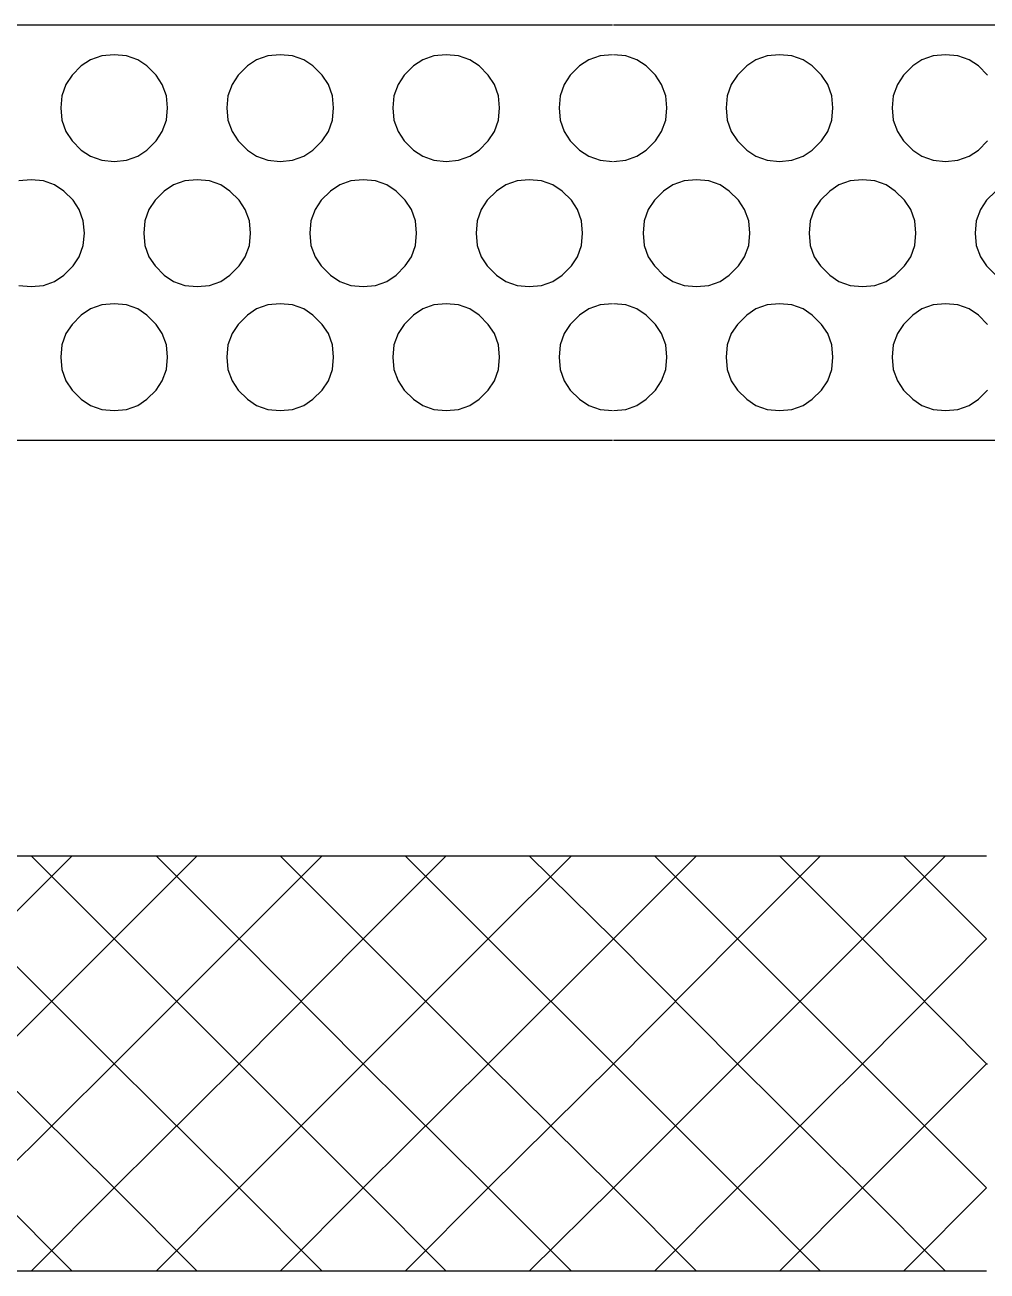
# Model space of a CAD drawing. Header units: inches. Extents: x 47316 to 59086, y 3141 to 11743.
# Drawn here: x 50339.08 to 50350.67, y 3738.15 to 3753.15 of the extents above; entities that cross this region are included whole.
import ezdxf

# ---------------------------------------------------------------- set-up
doc = ezdxf.new("R2010")
doc.units = ezdxf.units.IN
doc.header["$MEASUREMENT"] = 0

msp = doc.modelspace()

# ---------------------------------------------------------------- linework, layer by layer
at = {"color": 0, "lineweight": -3}
for p, q in [((50338.151, 3753.154), (50339.151, 3753.154)), ((50339.151, 3753.154), (50340.152, 3753.154)), ((50340.152, 3753.154), (50341.153, 3753.154)), ((50341.153, 3753.154), (50342.153, 3753.154)), ((50342.153, 3753.154), (50343.154, 3753.154)), ((50343.154, 3753.154), (50344.154, 3753.154)), ((50344.154, 3753.154), (50345.155, 3753.154)), ((50345.155, 3753.154), (50346.156, 3753.154)), ((50346.168, 3753.154), (50347.169, 3753.154)), ((50347.169, 3753.154), (50348.169, 3753.154)), ((50348.169, 3753.154), (50349.17, 3753.154)), ((50349.17, 3753.154), (50350.17, 3753.154)), ((50350.17, 3753.154), (50351.171, 3753.154)), ((50340.004, 3752.784), (50339.868, 3752.734)), ((50340.152, 3752.796), (50340.004, 3752.784)), ((50340.3, 3752.784), (50340.152, 3752.796)), ((50340.436, 3752.734), (50340.3, 3752.784)), ((50342.005, 3752.784), (50341.869, 3752.734)), ((50342.153, 3752.796), (50342.005, 3752.784)), ((50342.301, 3752.784), (50342.153, 3752.796)), ((50342.437, 3752.734), (50342.301, 3752.784)), ((50344.006, 3752.784), (50343.87, 3752.734)), ((50344.154, 3752.796), (50344.006, 3752.784)), ((50344.303, 3752.784), (50344.154, 3752.796)), ((50344.439, 3752.734), (50344.303, 3752.784)), ((50346.007, 3752.784), (50345.872, 3752.734)), ((50346.156, 3752.796), (50346.007, 3752.784)), ((50346.316, 3752.784), (50346.168, 3752.796)), ((50346.452, 3752.734), (50346.316, 3752.784)), ((50348.021, 3752.784), (50347.885, 3752.734)), ((50348.169, 3752.796), (50348.021, 3752.784)), ((50348.317, 3752.784), (50348.169, 3752.796)), ((50348.453, 3752.734), (50348.317, 3752.784)), ((50350.022, 3752.784), (50349.886, 3752.734)), ((50350.17, 3752.796), (50350.022, 3752.784)), ((50350.319, 3752.784), (50350.17, 3752.796)), ((50350.455, 3752.734), (50350.319, 3752.784)), ((50339.757, 3752.66), (50339.645, 3752.549)), ((50339.868, 3752.734), (50339.757, 3752.66)), ((50340.547, 3752.66), (50340.436, 3752.734)), ((50340.658, 3752.549), (50340.547, 3752.66)), ((50341.758, 3752.66), (50341.647, 3752.549)), ((50341.869, 3752.734), (50341.758, 3752.66)), ((50342.548, 3752.66), (50342.437, 3752.734)), ((50342.66, 3752.549), (50342.548, 3752.66)), ((50343.759, 3752.66), (50343.648, 3752.549)), ((50343.87, 3752.734), (50343.759, 3752.66)), ((50344.55, 3752.66), (50344.439, 3752.734)), ((50344.661, 3752.549), (50344.55, 3752.66)), ((50345.76, 3752.66), (50345.649, 3752.549)), ((50345.872, 3752.734), (50345.76, 3752.66)), ((50346.563, 3752.66), (50346.452, 3752.734)), ((50346.674, 3752.549), (50346.563, 3752.66)), ((50347.774, 3752.66), (50347.663, 3752.549)), ((50347.885, 3752.734), (50347.774, 3752.66)), ((50348.565, 3752.66), (50348.453, 3752.734)), ((50348.676, 3752.549), (50348.565, 3752.66)), ((50349.775, 3752.66), (50349.664, 3752.549)), ((50349.886, 3752.734), (50349.775, 3752.66)), ((50350.566, 3752.66), (50350.455, 3752.734)), ((50350.677, 3752.549), (50350.566, 3752.66)), ((50339.645, 3752.549), (50339.571, 3752.438)), ((50340.733, 3752.438), (50340.658, 3752.549)), ((50341.647, 3752.549), (50341.573, 3752.438)), ((50342.734, 3752.438), (50342.66, 3752.549)), ((50343.648, 3752.549), (50343.574, 3752.438)), ((50344.735, 3752.438), (50344.661, 3752.549)), ((50345.649, 3752.549), (50345.575, 3752.438)), ((50346.749, 3752.438), (50346.674, 3752.549)), ((50347.663, 3752.549), (50347.589, 3752.438)), ((50348.75, 3752.438), (50348.676, 3752.549)), ((50349.664, 3752.549), (50349.59, 3752.438)), ((50339.571, 3752.438), (50339.522, 3752.302)), ((50340.782, 3752.302), (50340.733, 3752.438)), ((50341.573, 3752.438), (50341.523, 3752.302)), ((50342.783, 3752.302), (50342.734, 3752.438)), ((50343.574, 3752.438), (50343.524, 3752.302)), ((50344.784, 3752.302), (50344.735, 3752.438)), ((50345.575, 3752.438), (50345.526, 3752.302)), ((50346.798, 3752.302), (50346.749, 3752.438)), ((50347.589, 3752.438), (50347.539, 3752.302)), ((50348.799, 3752.302), (50348.75, 3752.438)), ((50349.59, 3752.438), (50349.54, 3752.302)), ((50339.522, 3752.302), (50339.51, 3752.154)), ((50340.794, 3752.154), (50340.782, 3752.302)), ((50341.523, 3752.302), (50341.511, 3752.154)), ((50342.796, 3752.154), (50342.783, 3752.302)), ((50343.524, 3752.302), (50343.512, 3752.154)), ((50344.797, 3752.154), (50344.784, 3752.302)), ((50345.526, 3752.302), (50345.513, 3752.154)), ((50346.81, 3752.154), (50346.798, 3752.302)), ((50347.539, 3752.302), (50347.527, 3752.154)), ((50348.812, 3752.154), (50348.799, 3752.302)), ((50349.54, 3752.302), (50349.528, 3752.154)), ((50339.51, 3752.154), (50339.522, 3752.006)), ((50340.782, 3752.006), (50340.794, 3752.154)), ((50341.511, 3752.154), (50341.523, 3752.006)), ((50342.783, 3752.006), (50342.796, 3752.154)), ((50343.512, 3752.154), (50343.524, 3752.006)), ((50344.784, 3752.006), (50344.797, 3752.154)), ((50345.513, 3752.154), (50345.526, 3752.006)), ((50346.798, 3752.006), (50346.81, 3752.154)), ((50347.527, 3752.154), (50347.539, 3752.006)), ((50348.799, 3752.006), (50348.812, 3752.154)), ((50349.528, 3752.154), (50349.54, 3752.006)), ((50339.522, 3752.006), (50339.571, 3751.87)), ((50339.571, 3751.87), (50339.645, 3751.759)), ((50340.658, 3751.759), (50340.733, 3751.87)), ((50340.733, 3751.87), (50340.782, 3752.006)), ((50341.523, 3752.006), (50341.573, 3751.87)), ((50341.573, 3751.87), (50341.647, 3751.759)), ((50342.66, 3751.759), (50342.734, 3751.87)), ((50342.734, 3751.87), (50342.783, 3752.006)), ((50343.524, 3752.006), (50343.574, 3751.87)), ((50343.574, 3751.87), (50343.648, 3751.759)), ((50344.661, 3751.759), (50344.735, 3751.87)), ((50344.735, 3751.87), (50344.784, 3752.006)), ((50345.526, 3752.006), (50345.575, 3751.87)), ((50345.575, 3751.87), (50345.649, 3751.759)), ((50346.674, 3751.759), (50346.749, 3751.87)), ((50346.749, 3751.87), (50346.798, 3752.006)), ((50347.539, 3752.006), (50347.589, 3751.87)), ((50347.589, 3751.87), (50347.663, 3751.759)), ((50348.676, 3751.759), (50348.75, 3751.87)), ((50348.75, 3751.87), (50348.799, 3752.006)), ((50349.54, 3752.006), (50349.59, 3751.87)), ((50349.59, 3751.87), (50349.664, 3751.759)), ((50339.645, 3751.759), (50339.757, 3751.647)), ((50340.547, 3751.647), (50340.658, 3751.759)), ((50341.647, 3751.759), (50341.758, 3751.647)), ((50342.548, 3751.647), (50342.66, 3751.759)), ((50343.648, 3751.759), (50343.759, 3751.647)), ((50344.55, 3751.647), (50344.661, 3751.759)), ((50345.649, 3751.759), (50345.76, 3751.647)), ((50346.563, 3751.647), (50346.674, 3751.759)), ((50347.663, 3751.759), (50347.774, 3751.647)), ((50348.565, 3751.647), (50348.676, 3751.759)), ((50349.664, 3751.759), (50349.775, 3751.647)), ((50350.566, 3751.647), (50350.677, 3751.759)), ((50339.757, 3751.647), (50339.868, 3751.573)), ((50339.868, 3751.573), (50340.004, 3751.524)), ((50340.3, 3751.524), (50340.436, 3751.573)), ((50340.436, 3751.573), (50340.547, 3751.647)), ((50341.758, 3751.647), (50341.869, 3751.573)), ((50341.869, 3751.573), (50342.005, 3751.524)), ((50342.301, 3751.524), (50342.437, 3751.573)), ((50342.437, 3751.573), (50342.548, 3751.647)), ((50343.759, 3751.647), (50343.87, 3751.573)), ((50343.87, 3751.573), (50344.006, 3751.524)), ((50344.303, 3751.524), (50344.439, 3751.573)), ((50344.439, 3751.573), (50344.55, 3751.647)), ((50345.76, 3751.647), (50345.872, 3751.573)), ((50345.872, 3751.573), (50346.007, 3751.524)), ((50346.316, 3751.524), (50346.452, 3751.573)), ((50346.452, 3751.573), (50346.563, 3751.647)), ((50347.774, 3751.647), (50347.885, 3751.573)), ((50347.885, 3751.573), (50348.021, 3751.524)), ((50348.317, 3751.524), (50348.453, 3751.573)), ((50348.453, 3751.573), (50348.565, 3751.647)), ((50349.775, 3751.647), (50349.886, 3751.573)), ((50349.886, 3751.573), (50350.022, 3751.524)), ((50350.319, 3751.524), (50350.455, 3751.573)), ((50350.455, 3751.573), (50350.566, 3751.647)), ((50340.004, 3751.524), (50340.152, 3751.511)), ((50340.152, 3751.511), (50340.3, 3751.524)), ((50342.005, 3751.524), (50342.153, 3751.511)), ((50342.153, 3751.511), (50342.301, 3751.524)), ((50344.006, 3751.524), (50344.154, 3751.511)), ((50344.154, 3751.511), (50344.303, 3751.524)), ((50346.007, 3751.524), (50346.156, 3751.511)), ((50346.168, 3751.511), (50346.316, 3751.524)), ((50348.021, 3751.524), (50348.169, 3751.511)), ((50348.169, 3751.511), (50348.317, 3751.524)), ((50350.022, 3751.524), (50350.17, 3751.511)), ((50350.17, 3751.511), (50350.319, 3751.524)), ((50339.151, 3751.289), (50339.003, 3751.277)), ((50339.3, 3751.277), (50339.151, 3751.289)), ((50339.435, 3751.227), (50339.3, 3751.277)), ((50341.004, 3751.277), (50340.868, 3751.227)), ((50341.153, 3751.289), (50341.004, 3751.277)), ((50341.301, 3751.277), (50341.153, 3751.289)), ((50341.437, 3751.227), (50341.301, 3751.277)), ((50343.006, 3751.277), (50342.87, 3751.227)), ((50343.154, 3751.289), (50343.006, 3751.277)), ((50343.302, 3751.277), (50343.154, 3751.289)), ((50343.438, 3751.227), (50343.302, 3751.277)), ((50345.007, 3751.277), (50344.871, 3751.227)), ((50345.155, 3751.289), (50345.007, 3751.277)), ((50345.303, 3751.277), (50345.155, 3751.289)), ((50345.439, 3751.227), (50345.303, 3751.277)), ((50347.02, 3751.277), (50346.884, 3751.227)), ((50347.169, 3751.289), (50347.02, 3751.277)), ((50347.317, 3751.277), (50347.169, 3751.289)), ((50347.453, 3751.227), (50347.317, 3751.277)), ((50349.022, 3751.277), (50348.886, 3751.227)), ((50349.17, 3751.289), (50349.022, 3751.277)), ((50349.318, 3751.277), (50349.17, 3751.289)), ((50349.454, 3751.227), (50349.318, 3751.277)), ((50339.547, 3751.153), (50339.435, 3751.227)), ((50339.658, 3751.042), (50339.547, 3751.153)), ((50340.757, 3751.153), (50340.646, 3751.042)), ((50340.868, 3751.227), (50340.757, 3751.153)), ((50341.548, 3751.153), (50341.437, 3751.227)), ((50341.659, 3751.042), (50341.548, 3751.153)), ((50342.758, 3751.153), (50342.647, 3751.042)), ((50342.87, 3751.227), (50342.758, 3751.153)), ((50343.549, 3751.153), (50343.438, 3751.227)), ((50343.66, 3751.042), (50343.549, 3751.153)), ((50344.76, 3751.153), (50344.649, 3751.042)), ((50344.871, 3751.227), (50344.76, 3751.153)), ((50345.55, 3751.153), (50345.439, 3751.227)), ((50345.662, 3751.042), (50345.55, 3751.153)), ((50346.773, 3751.153), (50346.662, 3751.042)), ((50346.884, 3751.227), (50346.773, 3751.153)), ((50347.564, 3751.153), (50347.453, 3751.227)), ((50347.675, 3751.042), (50347.564, 3751.153)), ((50348.775, 3751.153), (50348.663, 3751.042)), ((50348.886, 3751.227), (50348.775, 3751.153)), ((50349.565, 3751.153), (50349.454, 3751.227)), ((50349.676, 3751.042), (50349.565, 3751.153)), ((50350.776, 3751.153), (50350.665, 3751.042)), ((50339.732, 3750.931), (50339.658, 3751.042)), ((50340.646, 3751.042), (50340.572, 3750.931)), ((50341.733, 3750.931), (50341.659, 3751.042)), ((50342.647, 3751.042), (50342.573, 3750.931)), ((50343.734, 3750.931), (50343.66, 3751.042)), ((50344.649, 3751.042), (50344.574, 3750.931)), ((50345.736, 3750.931), (50345.662, 3751.042)), ((50346.662, 3751.042), (50346.588, 3750.931)), ((50347.749, 3750.931), (50347.675, 3751.042)), ((50348.663, 3751.042), (50348.589, 3750.931)), ((50349.75, 3750.931), (50349.676, 3751.042)), ((50350.665, 3751.042), (50350.59, 3750.931)), ((50339.781, 3750.795), (50339.732, 3750.931)), ((50340.572, 3750.931), (50340.523, 3750.795)), ((50341.783, 3750.795), (50341.733, 3750.931)), ((50342.573, 3750.931), (50342.524, 3750.795)), ((50343.784, 3750.795), (50343.734, 3750.931)), ((50344.574, 3750.931), (50344.525, 3750.795)), ((50345.785, 3750.795), (50345.736, 3750.931)), ((50346.588, 3750.931), (50346.539, 3750.795)), ((50347.799, 3750.795), (50347.749, 3750.931)), ((50348.589, 3750.931), (50348.54, 3750.795)), ((50349.8, 3750.795), (50349.75, 3750.931)), ((50350.59, 3750.931), (50350.541, 3750.795)), ((50339.794, 3750.647), (50339.781, 3750.795)), ((50340.523, 3750.795), (50340.51, 3750.647)), ((50341.795, 3750.647), (50341.783, 3750.795)), ((50342.524, 3750.795), (50342.511, 3750.647)), ((50343.796, 3750.647), (50343.784, 3750.795)), ((50344.525, 3750.795), (50344.513, 3750.647)), ((50345.797, 3750.647), (50345.785, 3750.795)), ((50346.539, 3750.795), (50346.526, 3750.647)), ((50347.811, 3750.647), (50347.799, 3750.795)), ((50348.54, 3750.795), (50348.527, 3750.647)), ((50349.812, 3750.647), (50349.8, 3750.795)), ((50350.541, 3750.795), (50350.529, 3750.647)), ((50339.781, 3750.498), (50339.794, 3750.647)), ((50340.51, 3750.647), (50340.523, 3750.498)), ((50341.783, 3750.498), (50341.795, 3750.647)), ((50342.511, 3750.647), (50342.524, 3750.498)), ((50343.784, 3750.498), (50343.796, 3750.647)), ((50344.513, 3750.647), (50344.525, 3750.498)), ((50345.785, 3750.498), (50345.797, 3750.647)), ((50346.526, 3750.647), (50346.539, 3750.498)), ((50347.799, 3750.498), (50347.811, 3750.647)), ((50348.527, 3750.647), (50348.54, 3750.498)), ((50349.8, 3750.498), (50349.812, 3750.647)), ((50350.529, 3750.647), (50350.541, 3750.498)), ((50339.658, 3750.251), (50339.732, 3750.363)), ((50339.732, 3750.363), (50339.781, 3750.498)), ((50340.523, 3750.498), (50340.572, 3750.363)), ((50340.572, 3750.363), (50340.646, 3750.251)), ((50341.659, 3750.251), (50341.733, 3750.363)), ((50341.733, 3750.363), (50341.783, 3750.498)), ((50342.524, 3750.498), (50342.573, 3750.363)), ((50342.573, 3750.363), (50342.647, 3750.251)), ((50343.66, 3750.251), (50343.734, 3750.363)), ((50343.734, 3750.363), (50343.784, 3750.498)), ((50344.525, 3750.498), (50344.574, 3750.363)), ((50344.574, 3750.363), (50344.649, 3750.251)), ((50345.662, 3750.251), (50345.736, 3750.363)), ((50345.736, 3750.363), (50345.785, 3750.498)), ((50346.539, 3750.498), (50346.588, 3750.363)), ((50346.588, 3750.363), (50346.662, 3750.251)), ((50347.675, 3750.251), (50347.749, 3750.363)), ((50347.749, 3750.363), (50347.799, 3750.498)), ((50348.54, 3750.498), (50348.589, 3750.363)), ((50348.589, 3750.363), (50348.663, 3750.251)), ((50349.676, 3750.251), (50349.75, 3750.363)), ((50349.75, 3750.363), (50349.8, 3750.498)), ((50350.541, 3750.498), (50350.59, 3750.363)), ((50350.59, 3750.363), (50350.665, 3750.251)), ((50339.547, 3750.14), (50339.658, 3750.251)), ((50340.646, 3750.251), (50340.757, 3750.14)), ((50341.548, 3750.14), (50341.659, 3750.251)), ((50342.647, 3750.251), (50342.758, 3750.14)), ((50343.549, 3750.14), (50343.66, 3750.251)), ((50344.649, 3750.251), (50344.76, 3750.14)), ((50345.55, 3750.14), (50345.662, 3750.251)), ((50346.662, 3750.251), (50346.773, 3750.14)), ((50347.564, 3750.14), (50347.675, 3750.251)), ((50348.663, 3750.251), (50348.775, 3750.14)), ((50349.565, 3750.14), (50349.676, 3750.251)), ((50350.665, 3750.251), (50350.776, 3750.14)), ((50339.3, 3750.017), (50339.435, 3750.066)), ((50339.435, 3750.066), (50339.547, 3750.14)), ((50340.757, 3750.14), (50340.868, 3750.066)), ((50340.868, 3750.066), (50341.004, 3750.017)), ((50341.301, 3750.017), (50341.437, 3750.066)), ((50341.437, 3750.066), (50341.548, 3750.14)), ((50342.758, 3750.14), (50342.87, 3750.066)), ((50342.87, 3750.066), (50343.006, 3750.017)), ((50343.302, 3750.017), (50343.438, 3750.066)), ((50343.438, 3750.066), (50343.549, 3750.14)), ((50344.76, 3750.14), (50344.871, 3750.066)), ((50344.871, 3750.066), (50345.007, 3750.017)), ((50345.303, 3750.017), (50345.439, 3750.066)), ((50345.439, 3750.066), (50345.55, 3750.14)), ((50346.773, 3750.14), (50346.884, 3750.066)), ((50346.884, 3750.066), (50347.02, 3750.017)), ((50347.317, 3750.017), (50347.453, 3750.066)), ((50347.453, 3750.066), (50347.564, 3750.14)), ((50348.775, 3750.14), (50348.886, 3750.066)), ((50348.886, 3750.066), (50349.022, 3750.017)), ((50349.318, 3750.017), (50349.454, 3750.066)), ((50349.454, 3750.066), (50349.565, 3750.14)), ((50339.003, 3750.017), (50339.151, 3750.004)), ((50339.151, 3750.004), (50339.3, 3750.017)), ((50341.004, 3750.017), (50341.153, 3750.004)), ((50341.153, 3750.004), (50341.301, 3750.017)), ((50343.006, 3750.017), (50343.154, 3750.004)), ((50343.154, 3750.004), (50343.302, 3750.017)), ((50345.007, 3750.017), (50345.155, 3750.004)), ((50345.155, 3750.004), (50345.303, 3750.017)), ((50347.02, 3750.017), (50347.169, 3750.004)), ((50347.169, 3750.004), (50347.317, 3750.017)), ((50349.022, 3750.017), (50349.17, 3750.004)), ((50349.17, 3750.004), (50349.318, 3750.017)), ((50340.004, 3749.782), (50339.868, 3749.733)), ((50340.152, 3749.794), (50340.004, 3749.782)), ((50340.3, 3749.782), (50340.152, 3749.794)), ((50340.436, 3749.733), (50340.3, 3749.782)), ((50342.005, 3749.782), (50341.869, 3749.733)), ((50342.153, 3749.794), (50342.005, 3749.782)), ((50342.301, 3749.782), (50342.153, 3749.794)), ((50342.437, 3749.733), (50342.301, 3749.782)), ((50344.006, 3749.782), (50343.87, 3749.733)), ((50344.154, 3749.794), (50344.006, 3749.782)), ((50344.303, 3749.782), (50344.154, 3749.794)), ((50344.439, 3749.733), (50344.303, 3749.782)), ((50346.007, 3749.782), (50345.872, 3749.733)), ((50346.156, 3749.794), (50346.007, 3749.782)), ((50346.316, 3749.782), (50346.168, 3749.794)), ((50346.452, 3749.733), (50346.316, 3749.782)), ((50348.021, 3749.782), (50347.885, 3749.733)), ((50348.169, 3749.794), (50348.021, 3749.782)), ((50348.317, 3749.782), (50348.169, 3749.794)), ((50348.453, 3749.733), (50348.317, 3749.782)), ((50350.022, 3749.782), (50349.886, 3749.733)), ((50350.17, 3749.794), (50350.022, 3749.782)), ((50350.319, 3749.782), (50350.17, 3749.794)), ((50350.455, 3749.733), (50350.319, 3749.782)), ((50339.757, 3749.658), (50339.645, 3749.547)), ((50339.868, 3749.733), (50339.757, 3749.658)), ((50340.547, 3749.658), (50340.436, 3749.733)), ((50340.658, 3749.547), (50340.547, 3749.658)), ((50341.758, 3749.658), (50341.647, 3749.547)), ((50341.869, 3749.733), (50341.758, 3749.658)), ((50342.548, 3749.658), (50342.437, 3749.733)), ((50342.66, 3749.547), (50342.548, 3749.658)), ((50343.759, 3749.658), (50343.648, 3749.547)), ((50343.87, 3749.733), (50343.759, 3749.658)), ((50344.55, 3749.658), (50344.439, 3749.733)), ((50344.661, 3749.547), (50344.55, 3749.658)), ((50345.76, 3749.658), (50345.649, 3749.547)), ((50345.872, 3749.733), (50345.76, 3749.658)), ((50346.563, 3749.658), (50346.452, 3749.733)), ((50346.674, 3749.547), (50346.563, 3749.658)), ((50347.774, 3749.658), (50347.663, 3749.547)), ((50347.885, 3749.733), (50347.774, 3749.658)), ((50348.565, 3749.658), (50348.453, 3749.733)), ((50348.676, 3749.547), (50348.565, 3749.658)), ((50349.775, 3749.658), (50349.664, 3749.547)), ((50349.886, 3749.733), (50349.775, 3749.658)), ((50350.566, 3749.658), (50350.455, 3749.733)), ((50350.677, 3749.547), (50350.566, 3749.658)), ((50339.645, 3749.547), (50339.571, 3749.436)), ((50340.733, 3749.436), (50340.658, 3749.547)), ((50341.647, 3749.547), (50341.573, 3749.436)), ((50342.734, 3749.436), (50342.66, 3749.547)), ((50343.648, 3749.547), (50343.574, 3749.436)), ((50344.735, 3749.436), (50344.661, 3749.547)), ((50345.649, 3749.547), (50345.575, 3749.436)), ((50346.749, 3749.436), (50346.674, 3749.547)), ((50347.663, 3749.547), (50347.589, 3749.436)), ((50348.75, 3749.436), (50348.676, 3749.547)), ((50349.664, 3749.547), (50349.59, 3749.436)), ((50339.571, 3749.436), (50339.522, 3749.3)), ((50340.782, 3749.3), (50340.733, 3749.436)), ((50341.573, 3749.436), (50341.523, 3749.3)), ((50342.783, 3749.3), (50342.734, 3749.436)), ((50343.574, 3749.436), (50343.524, 3749.3)), ((50344.784, 3749.3), (50344.735, 3749.436)), ((50345.575, 3749.436), (50345.526, 3749.3)), ((50346.798, 3749.3), (50346.749, 3749.436)), ((50347.589, 3749.436), (50347.539, 3749.3)), ((50348.799, 3749.3), (50348.75, 3749.436)), ((50349.59, 3749.436), (50349.54, 3749.3)), ((50339.522, 3749.3), (50339.51, 3749.152)), ((50340.794, 3749.152), (50340.782, 3749.3)), ((50341.523, 3749.3), (50341.511, 3749.152)), ((50342.796, 3749.152), (50342.783, 3749.3)), ((50343.524, 3749.3), (50343.512, 3749.152)), ((50344.797, 3749.152), (50344.784, 3749.3)), ((50345.526, 3749.3), (50345.513, 3749.152)), ((50346.81, 3749.152), (50346.798, 3749.3)), ((50347.539, 3749.3), (50347.527, 3749.152)), ((50348.812, 3749.152), (50348.799, 3749.3)), ((50349.54, 3749.3), (50349.528, 3749.152)), ((50339.51, 3749.152), (50339.522, 3749.004)), ((50340.782, 3749.004), (50340.794, 3749.152)), ((50341.511, 3749.152), (50341.523, 3749.004)), ((50342.783, 3749.004), (50342.796, 3749.152)), ((50343.512, 3749.152), (50343.524, 3749.004)), ((50344.784, 3749.004), (50344.797, 3749.152)), ((50345.513, 3749.152), (50345.526, 3749.004)), ((50346.798, 3749.004), (50346.81, 3749.152)), ((50347.527, 3749.152), (50347.539, 3749.004)), ((50348.799, 3749.004), (50348.812, 3749.152)), ((50349.528, 3749.152), (50349.54, 3749.004)), ((50339.522, 3749.004), (50339.571, 3748.868)), ((50339.571, 3748.868), (50339.645, 3748.757)), ((50340.658, 3748.757), (50340.733, 3748.868)), ((50340.733, 3748.868), (50340.782, 3749.004)), ((50341.523, 3749.004), (50341.573, 3748.868)), ((50341.573, 3748.868), (50341.647, 3748.757)), ((50342.66, 3748.757), (50342.734, 3748.868)), ((50342.734, 3748.868), (50342.783, 3749.004)), ((50343.524, 3749.004), (50343.574, 3748.868)), ((50343.574, 3748.868), (50343.648, 3748.757)), ((50344.661, 3748.757), (50344.735, 3748.868)), ((50344.735, 3748.868), (50344.784, 3749.004)), ((50345.526, 3749.004), (50345.575, 3748.868)), ((50345.575, 3748.868), (50345.649, 3748.757)), ((50346.674, 3748.757), (50346.749, 3748.868)), ((50346.749, 3748.868), (50346.798, 3749.004)), ((50347.539, 3749.004), (50347.589, 3748.868)), ((50347.589, 3748.868), (50347.663, 3748.757)), ((50348.676, 3748.757), (50348.75, 3748.868)), ((50348.75, 3748.868), (50348.799, 3749.004)), ((50349.54, 3749.004), (50349.59, 3748.868)), ((50349.59, 3748.868), (50349.664, 3748.757)), ((50339.645, 3748.757), (50339.757, 3748.645)), ((50340.547, 3748.645), (50340.658, 3748.757)), ((50341.647, 3748.757), (50341.758, 3748.645)), ((50342.548, 3748.645), (50342.66, 3748.757)), ((50343.648, 3748.757), (50343.759, 3748.645)), ((50344.55, 3748.645), (50344.661, 3748.757)), ((50345.649, 3748.757), (50345.76, 3748.645)), ((50346.563, 3748.645), (50346.674, 3748.757)), ((50347.663, 3748.757), (50347.774, 3748.645)), ((50348.565, 3748.645), (50348.676, 3748.757)), ((50349.664, 3748.757), (50349.775, 3748.645)), ((50350.566, 3748.645), (50350.677, 3748.757)), ((50339.757, 3748.645), (50339.868, 3748.571)), ((50339.868, 3748.571), (50340.004, 3748.522)), ((50340.3, 3748.522), (50340.436, 3748.571)), ((50340.436, 3748.571), (50340.547, 3748.645)), ((50341.758, 3748.645), (50341.869, 3748.571)), ((50341.869, 3748.571), (50342.005, 3748.522)), ((50342.301, 3748.522), (50342.437, 3748.571)), ((50342.437, 3748.571), (50342.548, 3748.645)), ((50343.759, 3748.645), (50343.87, 3748.571)), ((50343.87, 3748.571), (50344.006, 3748.522)), ((50344.303, 3748.522), (50344.439, 3748.571)), ((50344.439, 3748.571), (50344.55, 3748.645)), ((50345.76, 3748.645), (50345.872, 3748.571)), ((50345.872, 3748.571), (50346.007, 3748.522)), ((50346.316, 3748.522), (50346.452, 3748.571)), ((50346.452, 3748.571), (50346.563, 3748.645)), ((50347.774, 3748.645), (50347.885, 3748.571)), ((50347.885, 3748.571), (50348.021, 3748.522)), ((50348.317, 3748.522), (50348.453, 3748.571)), ((50348.453, 3748.571), (50348.565, 3748.645)), ((50349.775, 3748.645), (50349.886, 3748.571)), ((50349.886, 3748.571), (50350.022, 3748.522)), ((50350.319, 3748.522), (50350.455, 3748.571)), ((50350.455, 3748.571), (50350.566, 3748.645)), ((50340.004, 3748.522), (50340.152, 3748.51)), ((50340.152, 3748.51), (50340.3, 3748.522)), ((50342.005, 3748.522), (50342.153, 3748.51)), ((50342.153, 3748.51), (50342.301, 3748.522)), ((50344.006, 3748.522), (50344.154, 3748.51)), ((50344.154, 3748.51), (50344.303, 3748.522)), ((50346.007, 3748.522), (50346.156, 3748.51)), ((50346.168, 3748.51), (50346.316, 3748.522)), ((50348.021, 3748.522), (50348.169, 3748.51)), ((50348.169, 3748.51), (50348.317, 3748.522)), ((50350.022, 3748.522), (50350.17, 3748.51)), ((50350.17, 3748.51), (50350.319, 3748.522)), ((50339.151, 3748.151), (50338.151, 3748.151)), ((50340.152, 3748.151), (50339.151, 3748.151)), ((50341.153, 3748.151), (50340.152, 3748.151)), ((50342.153, 3748.151), (50341.153, 3748.151)), ((50343.154, 3748.151), (50342.153, 3748.151)), ((50344.154, 3748.151), (50343.154, 3748.151)), ((50345.155, 3748.151), (50344.154, 3748.151)), ((50346.156, 3748.151), (50345.155, 3748.151)), ((50347.169, 3748.151), (50346.168, 3748.151)), ((50348.169, 3748.151), (50347.169, 3748.151)), ((50349.17, 3748.151), (50348.169, 3748.151)), ((50350.17, 3748.151), (50349.17, 3748.151)), ((50351.171, 3748.151), (50350.17, 3748.151)), ((50338.645, 3743.148), (50340.152, 3743.148)), ((50339.645, 3743.148), (50338.645, 3742.148)), ((50340.152, 3742.148), (50339.151, 3743.148)), ((50340.152, 3743.148), (50341.659, 3743.148)), ((50341.153, 3743.148), (50340.152, 3742.148)), ((50341.659, 3742.148), (50340.658, 3743.148)), ((50341.659, 3743.148), (50343.154, 3743.148)), ((50342.66, 3743.148), (50341.659, 3742.148)), ((50343.154, 3742.148), (50342.153, 3743.148)), ((50343.154, 3743.148), (50344.661, 3743.148)), ((50344.154, 3743.148), (50343.154, 3742.148)), ((50344.661, 3742.148), (50343.66, 3743.148)), ((50344.661, 3743.148), (50346.168, 3743.148)), ((50345.662, 3743.148), (50344.661, 3742.148)), ((50346.168, 3742.148), (50345.155, 3743.148)), ((50346.168, 3743.148), (50347.663, 3743.148)), ((50347.169, 3743.148), (50346.168, 3742.148)), ((50347.663, 3742.148), (50346.662, 3743.148)), ((50347.663, 3743.148), (50349.17, 3743.148)), ((50348.663, 3743.148), (50347.663, 3742.148)), ((50349.17, 3742.148), (50348.169, 3743.148)), ((50349.17, 3743.148), (50350.665, 3743.148)), ((50350.17, 3743.148), (50349.17, 3742.148)), ((50350.665, 3742.148), (50349.664, 3743.148)), ((50338.645, 3740.641), (50340.152, 3742.148)), ((50338.645, 3742.148), (50340.152, 3740.641)), ((50340.152, 3740.641), (50341.659, 3742.148)), ((50340.152, 3742.148), (50341.659, 3740.641)), ((50341.659, 3740.641), (50343.154, 3742.148)), ((50341.659, 3742.148), (50343.154, 3740.641)), ((50343.154, 3740.641), (50344.661, 3742.148)), ((50343.154, 3742.148), (50344.661, 3740.641)), ((50344.661, 3740.641), (50346.168, 3742.148)), ((50344.661, 3742.148), (50346.168, 3740.641)), ((50346.168, 3740.641), (50347.663, 3742.148)), ((50346.168, 3742.148), (50347.663, 3740.641)), ((50347.663, 3740.641), (50349.17, 3742.148)), ((50347.663, 3742.148), (50349.17, 3740.641)), ((50349.17, 3740.641), (50350.665, 3742.148)), ((50349.17, 3742.148), (50350.665, 3740.641)), ((50340.152, 3739.146), (50338.645, 3740.641)), ((50340.152, 3740.641), (50338.645, 3739.146)), ((50341.659, 3739.146), (50340.152, 3740.641)), ((50341.659, 3740.641), (50340.152, 3739.146)), ((50343.154, 3739.146), (50341.659, 3740.641)), ((50343.154, 3740.641), (50341.659, 3739.146)), ((50344.661, 3739.146), (50343.154, 3740.641)), ((50344.661, 3740.641), (50343.154, 3739.146)), ((50346.168, 3739.146), (50344.661, 3740.641)), ((50346.168, 3740.641), (50344.661, 3739.146)), ((50347.663, 3739.146), (50346.168, 3740.641)), ((50347.663, 3740.641), (50346.168, 3739.146)), ((50349.17, 3739.146), (50347.663, 3740.641)), ((50349.17, 3740.641), (50347.663, 3739.146)), ((50350.665, 3739.146), (50349.17, 3740.641)), ((50350.665, 3740.641), (50349.17, 3739.146)), ((50350.665, 3740.641), (50350.677, 3740.641)), ((50338.645, 3739.146), (50339.645, 3738.145)), ((50339.151, 3738.145), (50340.152, 3739.146)), ((50340.152, 3739.146), (50341.153, 3738.145)), ((50340.658, 3738.145), (50341.659, 3739.146)), ((50341.659, 3739.146), (50342.66, 3738.145)), ((50342.153, 3738.145), (50343.154, 3739.146)), ((50343.154, 3739.146), (50344.154, 3738.145)), ((50343.66, 3738.145), (50344.661, 3739.146)), ((50344.661, 3739.146), (50345.662, 3738.145)), ((50345.155, 3738.145), (50346.168, 3739.146)), ((50346.168, 3739.146), (50347.169, 3738.145)), ((50346.662, 3738.145), (50347.663, 3739.146)), ((50347.663, 3739.146), (50348.663, 3738.145)), ((50348.169, 3738.145), (50349.17, 3739.146)), ((50349.17, 3739.146), (50350.17, 3738.145)), ((50349.664, 3738.145), (50350.665, 3739.146)), ((50340.152, 3738.145), (50338.645, 3738.145)), ((50341.659, 3738.145), (50340.152, 3738.145)), ((50343.154, 3738.145), (50341.659, 3738.145)), ((50344.661, 3738.145), (50343.154, 3738.145)), ((50346.168, 3738.145), (50344.661, 3738.145)), ((50347.663, 3738.145), (50346.168, 3738.145)), ((50349.17, 3738.145), (50347.663, 3738.145)), ((50350.665, 3738.145), (50349.17, 3738.145))]:
    msp.add_line(p, q, dxfattribs=at)

doc.saveas('drawing.dxf')
